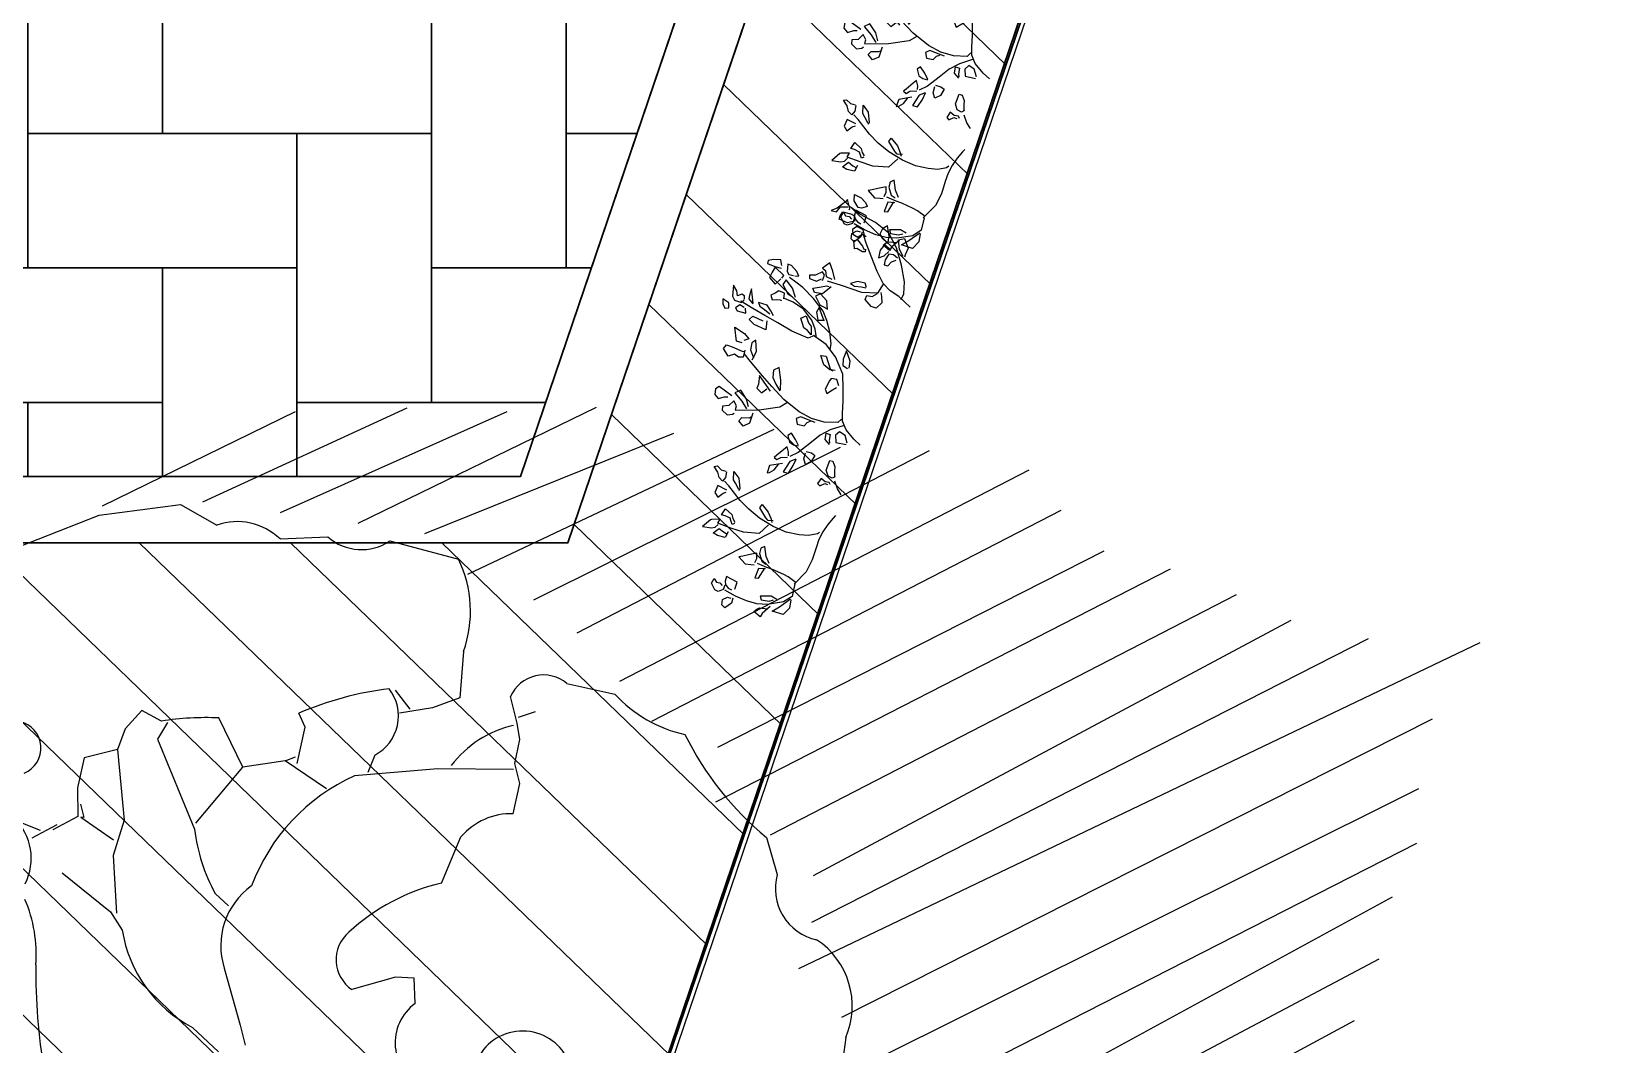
# Model space of a CAD drawing. Header units: millimetres. Extents: x 60.6 to 115.2, y 47.4 to 73.6.
# Drawn here: x 105.792 to 108.181, y 59.587 to 61.117 of the extents above; entities that cross this region are included whole.
import ezdxf

# ---------------------------------------------------------------- set-up
doc = ezdxf.new("R2010")
doc.units = ezdxf.units.MM
for name, color, linetype in [('bord', 251, 'Continuous'), ('tree 3', 96, 'Continuous'), ('trees', 118, 'Continuous'), ('trees 2', 114, 'Continuous')]:
    doc.layers.add(name, color=color, linetype=linetype)
doc.layers.add('hatch 3', color=7, linetype='Continuous', true_color=0x57792a)
doc.layers.add('paving', color=251, linetype='Continuous', lineweight=30)
doc.linetypes.add('FENCELINE1', pattern='A,6.35,-2.54,[133,ltypeshp.shx,S=2.54,R=0,X=-2.54,Y=0],-2.54,25.4', length=36.83)

# ---------------------------------------------------------------- blocks, each defined once
blk = doc.blocks.new('6343')
at = {"color": 92, "linetype": 'Continuous'}
for p, q in [((687.8862509526036, 609.2945715560403), (687.882652725149, 609.2881341930103)), ((687.8927064879027, 609.2989487673872), (687.8862509526036, 609.2945715560403)), ((687.8926018146772, 609.2880834071301), (687.8927064879027, 609.2989487673872)), ((687.904403327395, 609.2894284821974), (687.9010878074467, 609.2835516453978)), ((687.9187005539618, 609.2979768723741), (687.904403327395, 609.2894284821974)), ((687.9091707745048, 609.2834371225767), (687.9146509719016, 609.2886073615865)), ((687.9146509719016, 609.2886073615865), (687.9187005539618, 609.2979768723741)), ((687.882652725149, 609.2881341930103), (687.8864376813826, 609.2836014556282)), ((687.8864376813826, 609.2836014556282), (687.8925070650006, 609.287896455657)), ((687.8924512719409, 609.2755412934064), (687.8902518731772, 609.2707343631215)), ((687.8902518731772, 609.2707343631215), (687.8949644450863, 609.2580601462628)), ((687.9001446013766, 609.272840515334), (687.8924512719409, 609.2755412934064)), ((687.9003882811545, 609.265387323366), (687.9001446013766, 609.272840515334)), ((687.9010878074467, 609.2835516453978), (687.9042637687596, 609.2730503646283)), ((687.9042637687596, 609.2730503646283), (687.9098179722779, 609.2715643794105)), ((687.9149100565786, 609.2798216030387), (687.9091707745048, 609.2834371225767)), ((687.9109748857975, 609.2718106851737), (687.9151245177931, 609.2750298545136)), ((687.9153758428283, 609.266908755685), (687.9122603140517, 609.2575721302717)), ((687.9132877395828, 609.2577908681681), (687.9238440267114, 609.2668770508484)), ((687.9151245177931, 609.2750298545136), (687.9149100565786, 609.2798216030387)), ((687.9196353012105, 609.2689838514425), (687.9153758428283, 609.266908755685)), ((687.9296762441446, 609.2722898196382), (687.9196353012105, 609.2689838514425)), ((687.9238440267114, 609.2668770508484), (687.9296762441446, 609.2722898196382)), ((687.9794398345463, 609.2763784332407), (687.9747276668118, 609.2745413205175)), ((687.9747276668118, 609.2745413205175), (687.9777890527514, 609.2626822175876)), ((687.9853641951763, 609.2706333793833), (687.9794398345463, 609.2763784332407)), ((687.9912303417616, 609.2613735652727), (687.9853641951763, 609.2706333793833)), ((687.8266854543546, 609.2425221336891), (687.8316989476427, 609.2549329150401)), ((687.8342530772182, 609.2366273963836), (687.8266854543546, 609.2425221336891)), ((687.8316989476427, 609.2549329150401), (687.8389503707355, 609.2543077985994)), ((687.8389503707355, 609.2543077985994), (687.8415896760291, 609.2456952279887)), ((687.8415896760291, 609.2456952279887), (687.8446355099725, 609.2294965507189)), ((687.8520606233451, 609.2450892333853), (687.8680639110823, 609.2595053668713)), ((687.8551122882288, 609.2370639861091), (687.8520606233451, 609.2450892333853)), ((687.8684186248972, 609.2420658296095), (687.8658235764789, 609.2321728965228)), ((687.8680639110823, 609.2595053668713), (687.8684186248972, 609.2420658296095)), ((687.8882333168566, 609.2379437789114), (687.8897594910302, 609.2484446579016)), ((687.8897594910302, 609.2484446579016), (687.8972479162135, 609.2467025434621)), ((687.8949644450863, 609.2580601462628), (687.9007092299114, 609.2626195982432)), ((687.8972479162135, 609.2467025434621), (687.9000031189144, 609.2306087704425)), ((687.9156319928363, 609.2467797645403), (687.9154369907315, 609.2382308900771)), ((687.919117350536, 609.2518588628375), (687.9156319928363, 609.2467797645403)), ((687.923350562611, 609.2389158113773), (687.919117350536, 609.2518588628375)), ((687.938470491548, 609.2429679206408), (687.9343502422108, 609.2370865370959)), ((687.9450484705607, 609.239197400148), (687.938470491548, 609.2429679206408)), ((687.9597266956476, 609.259837435481), (687.9559712477685, 609.247194152697)), ((687.9559712477685, 609.247194152697), (687.9676546991717, 609.2446773616699)), ((687.9684024989625, 609.261350946851), (687.9597266956476, 609.259837435481)), ((687.9771541611138, 609.2618799323392), (687.9684024989625, 609.261350946851)), ((687.9693660606005, 609.2442078120584), (687.9745545448012, 609.2438114210671)), ((687.9745545448012, 609.2438114210671), (687.9771541611138, 609.2618799323392)), ((687.9777890527514, 609.2626822175876), (687.9811730760695, 609.2537278586427)), ((687.9820288281304, 609.2433997250163), (687.9798289370831, 609.2385951070169)), ((687.9917227784929, 609.2489675355548), (687.9820288281304, 609.2433997250163)), ((687.9846352862257, 609.2551312715565), (687.9912303417616, 609.2613735652727)), ((687.9907594355342, 609.2314141646468), (687.9936227214164, 609.2431995838762)), ((687.9936227214164, 609.2431995838762), (687.9917227784929, 609.2489675355548)), ((688.095559763239, 609.2418228375668), (688.0989285457521, 609.2342002744389)), ((688.1039589300676, 609.2364386938801), (688.095559763239, 609.2418228375668)), ((687.7672409734905, 609.2258637569089), (687.7653008065013, 609.2179432089952)), ((687.7653008065013, 609.2179432089952), (687.7729363644653, 609.2117293762882)), ((687.7752793170856, 609.2297432441097), (687.7672409734905, 609.2258637569089)), ((687.7809095435344, 609.2272719622495), (687.7752793170856, 609.2297432441097)), ((687.7805265452017, 609.2038364778285), (687.7809095435344, 609.2272719622495)), ((687.8338884014566, 609.2288754896609), (687.8342530772182, 609.2366273963836)), ((687.8381682368072, 609.2232822674426), (687.8338884014566, 609.2288754896609)), ((687.8481682233114, 609.227412607152), (687.8381682368072, 609.2232822674426)), ((687.8446355099725, 609.2294965507189), (687.8460186225727, 609.2267881798863)), ((687.8537822910968, 609.2206008160953), (687.8463054012869, 609.2096677380265)), ((687.8632942232684, 609.2251275875899), (687.8537822910968, 609.2206008160953)), ((687.8567122276326, 609.2118833412343), (687.8699256673398, 609.2223699316074)), ((687.8658235764789, 609.2321728965228), (687.8590765304765, 609.2367413196124)), ((687.8699256673398, 609.2223699316074), (687.8632942232684, 609.2251275875899)), ((687.8914381855418, 609.2191096845415), (687.8882333168566, 609.2379437789114)), ((687.9033758796523, 609.225487938963), (687.8914381855418, 609.2191096845415)), ((687.9154369907315, 609.2382308900771), (687.914939619518, 609.2279498479343)), ((687.9153659738644, 609.2215346119625), (687.9192743300692, 609.2290394829532)), ((687.9192743300692, 609.2290394829532), (687.923350562611, 609.2389158113773)), ((687.9343502422108, 609.2370865370959), (687.9379123382079, 609.2323403793241)), ((687.9379123382079, 609.2323403793241), (687.9410890532854, 609.2275121743293)), ((687.9410890532854, 609.2275121743293), (687.9413420669421, 609.2250635446078)), ((687.9509693282522, 609.2366212140369), (687.9450484705607, 609.239197400148)), ((687.945543639469, 609.2236223385887), (687.9530953061613, 609.2278993565252)), ((687.9530953061613, 609.2278993565252), (687.9509693282522, 609.2366212140369)), ((687.9623926130247, 609.2372186473062), (687.9549184553916, 609.223116537396)), ((687.9549184553916, 609.223116537396), (687.95558258259, 609.2155844675206)), ((687.9573458845503, 609.21045454255), (687.9661342848265, 609.2221679836965)), ((687.9711523630065, 609.2370814315524), (687.9623926130247, 609.2372186473062)), ((687.9661342848265, 609.2221679836965), (687.9711523630065, 609.2370814315524)), ((687.9798289370831, 609.2385951070169), (687.9825747299196, 609.2320065598084)), ((687.9835636030086, 609.2298821789004), (687.9863898395736, 609.2248117723152)), ((687.9863898395736, 609.2248117723152), (687.9907594355342, 609.2314141646468)), ((688.0921465589449, 609.2244158166972), (688.0970821935834, 609.2264672846659)), ((688.0947096942102, 609.2111164018107), (688.0921465589449, 609.2244158166972)), ((688.0970821935834, 609.2264672846659), (688.1043942347083, 609.2261894381604)), ((688.0989285457521, 609.2342002744389), (688.1083374933198, 609.2335341547835)), ((688.119688422194, 609.2319472461878), (688.1039589300676, 609.2364386938801)), ((688.1043942347083, 609.2261894381604), (688.1090810909925, 609.2130077969985)), ((688.1083374933198, 609.2335341547835), (688.1145899556808, 609.2243557812283)), ((688.112211696479, 609.2210133973562), (688.1142482633682, 609.2202803306503)), ((688.1142482633682, 609.2202803306503), (688.12362601396, 609.2311177620546)), ((688.12362601396, 609.2311177620546), (688.119688422194, 609.2319472461878)), ((688.1230096635726, 609.2113025488045), (688.1278820951001, 609.2218479195972)), ((688.1278820951001, 609.2218479195972), (688.135744054637, 609.2271916747328)), ((688.135744054637, 609.2271916747328), (688.1376421448449, 609.2157520247084)), ((687.7545198064205, 609.20297190758), (687.7527986855374, 609.1927622776454)), ((687.7527986855374, 609.1927622776454), (687.7582427514764, 609.186748995854)), ((687.7597997014542, 609.2059305650467), (687.7545198064205, 609.20297190758)), ((687.7659344136923, 609.1985616955545), (687.7597997014542, 609.2059305650467)), ((687.7762579170355, 609.1967560490618), (687.7659344136923, 609.1985616955545)), ((687.7720919622818, 609.1891971412882), (687.7762579170355, 609.1967560490618)), ((687.7729363644653, 609.2117293762882), (687.7760711882568, 609.2077261494746)), ((687.7868507397966, 609.2025144229628), (687.7825854674713, 609.186592985531)), ((687.7954056025229, 609.1976629591617), (687.7868507397966, 609.2025144229628)), ((687.7890693034749, 609.1826364484217), (687.7954056025229, 609.1976629591617)), ((687.8427609500819, 609.2099146096633), (687.8567122276326, 609.2118833412343)), ((687.9802106294253, 609.1912435106652), (687.9838515189278, 609.1968560596085)), ((687.9838515189278, 609.1968560596085), (687.9908857102321, 609.1896786883347)), ((687.9971332049274, 609.2126949247371), (687.9929834088376, 609.2094765261586)), ((687.9929834088376, 609.2094765261586), (687.9959704774644, 609.1986022772994)), ((687.9959704774644, 609.1986022772994), (688.0030351333806, 609.1944342260712)), ((688.0023082626408, 609.2047889927087), (687.9971332049274, 609.2126949247371)), ((688.0017805909097, 609.191497859758), (688.0101244783634, 609.1939421884152)), ((688.0125752575577, 609.1994681433904), (688.0023082626408, 609.2047889927087)), ((688.016757004388, 609.196856066684), (688.009931328974, 609.191065012297)), ((688.0101244783634, 609.1939421884152), (688.0125752575577, 609.1994681433904)), ((688.0171444021173, 609.2026090414912), (688.016757004388, 609.196856066684)), ((688.0300401935128, 609.1981822248016), (688.0171444021173, 609.2026090414912)), ((688.0222458578846, 609.1868480041086), (688.0300401935128, 609.1981822248016)), ((688.0911097781343, 609.1990065696735), (688.085458972224, 609.1946339050718)), ((688.085458972224, 609.1946339050718), (688.0859747205932, 609.1859027899751)), ((688.0983834309113, 609.1963848336029), (688.0911097781343, 609.1990065696735)), ((688.103097287267, 609.2038944154333), (688.0947096942102, 609.2111164018107)), ((688.0996323235331, 609.1854740874802), (688.0983834309113, 609.1963848336029)), ((688.1081394094487, 609.2079699068045), (688.103097287267, 609.2038944154333)), ((688.1090810909925, 609.2130077969985), (688.1094314224077, 609.2075778576707)), ((688.1249283332417, 609.2067068452429), (688.1230096635726, 609.2113025488045)), ((688.1324345673113, 609.200464673907), (688.1249283332417, 609.2067068452429)), ((688.1354181713981, 609.2072723279939), (688.1329075449332, 609.2013992671781)), ((688.1376421448449, 609.2157520247084), (688.1354181713981, 609.2072723279939)), ((687.7531585525132, 609.1633133065453), (687.7557193051919, 609.1733673288569)), ((687.7557193051919, 609.1733673288569), (687.762267130785, 609.1722588584747)), ((687.7582427514764, 609.186748995854), (687.7611861144999, 609.1855410620294)), ((687.762267130785, 609.1722588584747), (687.7688440278446, 609.1628168037307)), ((687.766959675316, 609.1874373649483), (687.7720919622818, 609.1891971412882)), ((687.7825854674713, 609.186592985531), (687.7774098960733, 609.1743152829641)), ((687.7812519674005, 609.1732986832641), (687.7890693034749, 609.1826364484217)), ((687.811900042545, 609.1794892642399), (687.8099819411452, 609.1695728674582)), ((687.8099819411452, 609.1695728674582), (687.8196437382751, 609.1664588888435)), ((687.8179048299064, 609.1809352626859), (687.811900042545, 609.1794892642399)), ((687.8296547302816, 609.186939171588), (687.8179048299064, 609.1809352626859)), ((687.8198798225059, 609.1596695858318), (687.8296547302816, 609.186939171588)), ((687.8487271252017, 609.1743185072252), (687.8387763470522, 609.1686968239982)), ((687.8426430690483, 609.1568432026693), (687.856631855486, 609.1699965539924)), ((687.856631855486, 609.1699965539924), (687.8487271252017, 609.1743185072252)), ((687.927079923063, 609.1671454591633), (687.9272624165399, 609.1738570976026)), ((687.9272624165399, 609.1738570976026), (687.9364962091, 609.1859989210515)), ((687.9375519523328, 609.1722109988106), (687.9351502173988, 609.1651944710799)), ((687.9364962091, 609.1859989210515), (687.9441168544489, 609.1811153426374)), ((687.9441168544489, 609.1811153426374), (687.9375519523328, 609.1722109988106)), ((687.9575186731574, 609.1717912665056), (687.948666758578, 609.1629003580266)), ((687.954091162915, 609.1557154347859), (687.9656543345116, 609.1726894441002)), ((687.9656543345116, 609.1726894441002), (687.9575186731574, 609.1717912665056)), ((687.9763821480127, 609.1866503573858), (687.9695357290431, 609.1740161272983)), ((687.9695357290431, 609.1740161272983), (687.9707238395382, 609.1627588820024)), ((687.9703605242088, 609.1606809859111), (687.9804098661651, 609.1689921230217)), ((687.9837042383826, 609.1825371137026), (687.9763821480127, 609.1866503573858)), ((687.9854233217217, 609.1800083924278), (687.9802106294253, 609.1912435106652)), ((687.9804098661651, 609.1689921230217), (687.9837042383826, 609.1825371137026)), ((688.0014440517581, 609.1754129753411), (687.9854233217217, 609.1800083924278)), ((687.9908857102321, 609.1896786883347), (687.9987931726929, 609.1821877032605)), ((687.9987931726929, 609.1821877032605), (688.0001904271471, 609.1781489140401)), ((688.009931328974, 609.191065012297), (688.0117470140384, 609.1812764175861)), ((688.0135290427443, 609.1773187407326), (688.0222458578846, 609.1868480041086)), ((688.068848542282, 609.1799209265448), (688.0783843927595, 609.1881235475159)), ((688.0710695810596, 609.1770573906623), (688.068848542282, 609.1799209265448)), ((688.071917081196, 609.1673962290399), (688.0710695810596, 609.1770573906623)), ((688.079110017451, 609.1720980173892), (688.0761721187807, 609.166967887531)), ((688.0783843927595, 609.1881235475159), (688.0823918810404, 609.1838057720463)), ((688.0823918810404, 609.1838057720463), (688.079110017451, 609.1720980173892)), ((688.0859747205932, 609.1859027899751), (688.0936077104756, 609.182857218347)), ((688.0923478123511, 609.1774180214344), (688.0996323235331, 609.1854740874802)), ((688.0936077104756, 609.182857218347), (688.0940404470342, 609.1757762237065)), ((687.6671175569765, 609.14099175196), (687.668516975338, 609.1482960312419)), ((687.668516975338, 609.1482960312419), (687.674274268791, 609.1546927192461)), ((687.674274268791, 609.1546927192461), (687.6777756210596, 609.164113097501)), ((687.6777756210596, 609.164113097501), (687.6813567719915, 609.160537646322)), ((687.6813567719915, 609.160537646322), (687.6801264206197, 609.1524354644423)), ((687.6801264206197, 609.1524354644423), (687.6825206359931, 609.1456060930718)), ((687.762105014277, 609.157878902059), (687.7531585525132, 609.1633133065453)), ((687.7772183969068, 609.162597540754), (687.762105014277, 609.157878902059)), ((687.7688440278446, 609.1628168037307), (687.7711445754945, 609.1614720151383)), ((687.8329893597493, 609.1592909800422), (687.8286632883004, 609.1486959551169)), ((687.8300500509364, 609.1484908574562), (687.8426430690483, 609.1568432026693)), ((687.8387763470522, 609.1686968239982), (687.8329893597493, 609.1592909800422)), ((687.9247951674897, 609.1583192632751), (687.927079923063, 609.1671454591633)), ((687.9343794555599, 609.165030376634), (687.9247951674897, 609.1583192632751)), ((687.948666758578, 609.1629003580266), (687.954423685444, 609.1547855523545)), ((688.022472586836, 609.154868191969), (688.0225539100254, 609.147545602405)), ((688.030860179893, 609.1476462055916), (688.022472586836, 609.154868191969)), ((688.0225539100254, 609.147545602405), (688.0278459471, 609.1378300022199)), ((688.0355854245249, 609.1368084539954), (688.030860179893, 609.1476462055916)), ((688.074111912065, 609.1640275811396), (688.071917081196, 609.1673962290399)), ((688.0777626867184, 609.1658055036672), (688.074111912065, 609.1640275811396)), ((688.0892733826977, 609.1470703068652), (688.0784078846781, 609.1425889212369)), ((688.1003255924992, 609.1462545037617), (688.0892733826977, 609.1470703068652)), ((688.0986944723063, 609.133729929558), (688.1003255924992, 609.1462545037617)), ((688.1057351226187, 609.1549128700142), (688.1045350887617, 609.1441478672627)), ((688.1085633589968, 609.1611863026928), (688.1057351226187, 609.1549128700142)), ((688.1064019819936, 609.144211768298), (688.1144401614946, 609.148092026261)), ((688.1176592815432, 609.1626224776795), (688.1085633589968, 609.1611863026928)), ((688.1144401614946, 609.148092026261), (688.1259075014608, 609.159207549851)), ((688.1259075014608, 609.159207549851), (688.1176592815432, 609.1626224776795)), ((687.593419904739, 609.126303075325), (687.5997081319706, 609.1137967288954)), ((687.6089195477493, 609.1222630310558), (687.593419904739, 609.126303075325)), ((687.6102528453275, 609.1210450688843), (687.6089195477493, 609.1222630310558)), ((687.6464202599814, 609.1404228542111), (687.64315471915, 609.1330548379883)), ((687.64315471915, 609.1330548379883), (687.6526870282905, 609.1299132915066)), ((687.6575993896897, 609.1428028800538), (687.6464202599814, 609.1404228542111)), ((687.6526870282905, 609.1299132915066), (687.6567149489355, 609.1267673215807)), ((687.6596621260894, 609.1280618901661), (687.6575993896897, 609.1428028800538)), ((687.6743348484246, 609.1405269539821), (687.6671175569765, 609.14099175196)), ((687.670837403269, 609.113426378399), (687.6757856936329, 609.1229872233105)), ((687.6847000405616, 609.1233840648704), (687.6729343097116, 609.1130381052491)), ((687.6820225494127, 609.1441650103538), (687.6743348484246, 609.1405269539821)), ((687.6757856936329, 609.1229872233105), (687.6782017345151, 609.1286725618918)), ((687.6782017345151, 609.1286725618918), (687.6890108712059, 609.1353108856127)), ((687.6890108712059, 609.1353108856127), (687.6847000405616, 609.1233840648704)), ((687.8987603082852, 609.1165789005818), (687.9077044044589, 609.1288250216137)), ((687.9116814281282, 609.1214979260977), (687.8992724066184, 609.1053445123132)), ((687.9077044044589, 609.1288250216137), (687.9116814281282, 609.1214979260977)), ((688.0118443265828, 609.1089003909616), (688.0154897839806, 609.1226885180895)), ((688.0154897839806, 609.1226885180895), (688.0217521698905, 609.1241885533183)), ((688.0217521698905, 609.1241885533183), (688.0252150954133, 609.116752006807)), ((688.0278459471, 609.1378300022199), (688.030584586962, 609.1319070495864)), ((688.0313972400874, 609.131246165851), (688.0355854245249, 609.1368084539954)), ((688.0818069847062, 609.1323035372365), (688.0747541753559, 609.1294677661125)), ((688.0747541753559, 609.1294677661125), (688.0767488679554, 609.1238867659075)), ((688.0767488679554, 609.1238867659075), (688.0846155210838, 609.122892293266)), ((688.0784078846781, 609.1425889212369), (688.0858129868589, 609.1368255570975)), ((688.0916541715835, 609.1327313944582), (688.0818069847062, 609.1323035372365)), ((688.0846155210838, 609.122892293266), (688.0908501745583, 609.1182139766078)), ((688.0858129868589, 609.1368255570975), (688.0953647935074, 609.1348564228266)), ((688.0950765832494, 609.1261209250785), (688.0916541715835, 609.1327313944582)), ((688.0942585914676, 609.1186060665348), (688.0950765832494, 609.1261209250785)), ((688.1014068658617, 609.1127888297062), (688.1069828948888, 609.1238175544411)), ((688.1069828948888, 609.1238175544411), (688.1177277465147, 609.1332782467352)), ((688.1248831738827, 609.1267954153324), (688.1160087184275, 609.1142297563266)), ((688.1177277465147, 609.1332782467352), (688.1248831738827, 609.1267954153324)), ((687.5950477406727, 609.1073000115751), (687.6058048984339, 609.1040856754554)), ((687.5953857275548, 609.1000320654617), (687.5950477406727, 609.1073000115751)), ((687.5998884401389, 609.0889793519522), (687.5953857275548, 609.1000320654617)), ((687.5997081319706, 609.1137967288954), (687.6037773372343, 609.1098248459318)), ((687.6037773372343, 609.1098248459318), (687.6097786386547, 609.1087668004438)), ((687.6058048984339, 609.1040856754554), (687.6051916468101, 609.0956129240402)), ((687.6179669943048, 609.1106776784549), (687.6102528453275, 609.1210450688843)), ((687.6113388890778, 609.1102672374518), (687.6179669943048, 609.1106776784549)), ((687.622043920812, 609.0915281005731), (687.6267730179721, 609.0977058865865)), ((687.6247695221753, 609.1127930474582), (687.635422045109, 609.1132263862818)), ((687.6266281804797, 609.1078510088174), (687.6247695221753, 609.1127930474582)), ((687.6279820191206, 609.0989639579088), (687.6266281804797, 609.1078510088174)), ((687.6267730179721, 609.0977058865865), (687.6279820191206, 609.0989639579088)), ((687.6338241217047, 609.1005421002831), (687.6297576656143, 609.0956720397248)), ((687.635422045109, 609.1132263862818), (687.6338241217047, 609.1005421002831)), ((687.6729343097116, 609.1130381052491), (687.669397946337, 609.112618775644)), ((687.7410507932565, 609.0977816045245), (687.7407599334083, 609.0927163468145)), ((687.7462747485973, 609.0963434528071), (687.7410507932565, 609.0977816045245)), ((687.7801309383015, 609.1000461794406), (687.7735041581565, 609.0923660750165)), ((687.7862774091858, 609.0976758986192), (687.7801309383015, 609.1000461794406)), ((687.7821156961433, 609.0869543503892), (687.7862774091858, 609.0976758986192)), ((687.8082935579511, 609.1043241561956), (687.8022116657052, 609.0981919201423)), ((687.8022116657052, 609.0981919201423), (687.8063135924712, 609.088389725989)), ((687.8145202876896, 609.1003112700173), (687.8082935579511, 609.1043241561956)), ((687.8178345231913, 609.0860043081279), (687.8145202876896, 609.1003112700173)), ((687.8981162638604, 609.1050983706444), (687.8987603082852, 609.1165789005818)), ((687.901606168054, 609.0981671002454), (687.8981162638604, 609.1050983706444)), ((687.8992724066184, 609.1053445123132), (687.8993583147001, 609.1005245892535)), ((687.9223442573843, 609.0979123972427), (687.9144151335086, 609.0928879016028)), ((687.9359296515235, 609.1009714938016), (687.9223442573843, 609.0979123972427)), ((687.9264195336689, 609.0876033854529), (687.9359296515235, 609.1009714938016)), ((688.0143406087011, 609.1015916057277), (688.0118443265828, 609.1089003909616)), ((688.0258272436821, 609.0993672770908), (688.0143406087011, 609.1015916057277)), ((688.0252150954133, 609.116752006807), (688.0335393382617, 609.1123517823352)), ((688.033235280532, 609.1049471455483), (688.0258272436821, 609.0993672770908)), ((688.0376004556952, 609.1090461006144), (688.033235280532, 609.1049471455483)), ((688.1054393713989, 609.1121455262847), (688.1017538584331, 609.1105269873633)), ((688.1160087184275, 609.1142297563266), (688.1054393713989, 609.1121455262847)), ((687.6094375146108, 609.0901792495226), (687.5998884401389, 609.0889793519522)), ((687.6051916468101, 609.0956129240402), (687.6056508697561, 609.0890395177977)), ((687.6251910891372, 609.0893628805447), (687.622043920812, 609.0915281005731)), ((687.6297576656143, 609.0956720397248), (687.6270500586334, 609.0900922120607)), ((687.7270367087749, 609.0965070769678), (687.7160984744777, 609.093313726079)), ((687.7160984744777, 609.093313726079), (687.7186656805642, 609.0903540168856)), ((687.7186656805642, 609.0903540168856), (687.7260430219986, 609.0868825593949)), ((687.7260430219986, 609.0868825593949), (687.7372998226806, 609.0865530663152)), ((687.7408938849318, 609.0823258821752), (687.7270367087749, 609.0965070769678)), ((687.7497153456553, 609.0749838224774), (687.7314025847538, 609.0740066029452)), ((687.7314025847538, 609.0740066029452), (687.7340856845813, 609.0665211102657)), ((687.7407599334083, 609.0927163468145), (687.7468066648545, 609.0896354437)), ((687.7593816119414, 609.0928941429032), (687.7462747485973, 609.0963434528071)), ((687.7468066648545, 609.0896354437), (687.7531745956004, 609.0815662839369)), ((687.7581219428006, 609.0696160023597), (687.7497153456553, 609.0749838224774)), ((687.7557316719768, 609.0817474555481), (687.7601225901524, 609.0846749796863)), ((687.7657315505785, 609.0908986424668), (687.7593816119414, 609.0928941429032)), ((687.7601225901524, 609.0846749796863), (687.7657315505785, 609.0908986424668)), ((687.7735041581565, 609.0923660750165), (687.7736291389093, 609.0849085051399)), ((687.7736291389093, 609.0849085051399), (687.7763097229493, 609.0780507917689)), ((687.7770272310909, 609.0777923307459), (687.7821156961433, 609.0869543503892)), ((687.8063135924712, 609.088389725989), (687.8132477338398, 609.087362696162)), ((687.8132477338398, 609.087362696162), (687.8173694693052, 609.0844042843763)), ((687.8202171647926, 609.077337094066), (687.8178345231913, 609.0860043081279)), ((687.8701319045981, 609.0939687562487), (687.866011655261, 609.0880873727039)), ((687.866011655261, 609.0880873727039), (687.8754231709108, 609.0842529919692)), ((687.8836642762524, 609.0960166939153), (687.8701319045981, 609.0939687562487)), ((687.8754231709108, 609.0842529919692), (687.8818313121722, 609.0812802099796)), ((687.8882701205384, 609.095829012474), (687.8836642762524, 609.0960166939153)), ((687.885709056668, 609.0801036200057), (687.8920931539283, 609.0879687945002)), ((687.8920931539283, 609.0879687945002), (687.8882701205384, 609.095829012474)), ((687.9144151335086, 609.0928879016028), (687.914735000312, 609.0844486422295)), ((687.9168128518202, 609.082889662486), (687.9264195336689, 609.0876033854529)), ((687.5259447417235, 609.055888534345), (687.5314330099536, 609.0660654837931)), ((687.5270318674272, 609.0507822371637), (687.5259447417235, 609.055888534345)), ((687.5337196728274, 609.0458676430886), (687.5270318674272, 609.0507822371637)), ((687.5314330099536, 609.0660654837931), (687.5397660943974, 609.0666721338534)), ((687.5397660943974, 609.0666721338534), (687.5370935539173, 609.0609313810595)), ((687.5370935539173, 609.0609313810595), (687.5391133554751, 609.0558568703023)), ((687.5391133554751, 609.0558568703023), (687.5380769242545, 609.0506320286345)), ((687.5455778580657, 609.0507271502194), (687.5420100952228, 609.0472991072356)), ((687.5529551021148, 609.0532992401547), (687.5455778580657, 609.0507271502194)), ((687.555123850771, 609.0349116742747), (687.5529551021148, 609.0532992401547)), ((687.5878073178679, 609.0548803540321), (687.5844189667354, 609.0411485759727)), ((687.5920390438147, 609.0507770979025), (687.5878073178679, 609.0548803540321)), ((687.5986733841567, 609.0448496393171), (687.5920390438147, 609.0507770979025)), ((687.6581408100716, 609.0506714370417), (687.6591172299273, 609.0555499436302)), ((687.6622743004001, 609.0438771855057), (687.6581408100716, 609.0506714370417)), ((687.6633713496531, 609.0494492971079), (687.6590204804379, 609.0440191528925)), ((687.6591172299273, 609.0555499436302), (687.6665010586813, 609.0719685393337)), ((687.6684634339537, 609.0577065207368), (687.6633713496531, 609.0494492971079)), ((687.6665010586813, 609.0719685393337), (687.6726840998134, 609.0719490565104)), ((687.6726840998134, 609.0719490565104), (687.6684634339537, 609.0577065207368)), ((687.7340856845813, 609.0665211102657), (687.7476928335585, 609.0670460770527)), ((687.7476928335585, 609.0670460770527), (687.7582265975726, 609.0690699576638)), ((687.7599125683785, 609.0527979295073), (687.7652119988654, 609.0598205196661)), ((687.768316831652, 609.0482679752431), (687.7599125683785, 609.0527979295073)), ((687.7652119988654, 609.0598205196661), (687.7743080328994, 609.0632009088563)), ((687.776456386532, 609.0632619034443), (687.7793454698984, 609.0555234118417)), ((687.7793454698984, 609.0555234118417), (687.7790567620069, 609.0494102017317)), ((687.8053804891923, 609.0404992797598), (687.8076011889906, 609.0504870412112)), ((687.8076011889906, 609.0504870412112), (687.8163883053925, 609.0546668538457)), ((687.8163883053925, 609.0546668538457), (687.8183517451215, 609.0484877745887)), ((687.5124106103368, 609.0279861985939), (687.5134659323977, 609.034382517616)), ((687.5243051841102, 609.0238457560266), (687.5124106103368, 609.0279861985939)), ((687.5134659323977, 609.034382517616), (687.5208952640753, 609.0379663731104)), ((687.5208952640753, 609.0379663731104), (687.5280560470974, 609.0339863723063)), ((687.5314243870376, 609.0263621035605), (687.5243051841102, 609.0238457560266)), ((687.5280560470974, 609.0339863723063), (687.5299480662844, 609.0288838511082)), ((687.5406833439514, 609.0478505399756), (687.5337196728274, 609.0458676430886)), ((687.5420100952228, 609.0472991072356), (687.5398248383127, 609.0411617585635)), ((687.5398248383127, 609.0411617585635), (687.540499768521, 609.0354673672849)), ((687.544629591817, 609.0318427542566), (687.555123850771, 609.0349116742747)), ((687.5844189667354, 609.0411485759727), (687.5888494705189, 609.0335836615162)), ((687.5888494705189, 609.0335836615162), (687.5912135324719, 609.0294163402568)), ((687.5944868499416, 609.0304467850808), (687.6016890646798, 609.0313130121579)), ((687.6079139801011, 609.0361414628343), (687.5986733841567, 609.0448496393171)), ((687.6016890646798, 609.0313130121579), (687.6079139801011, 609.0361414628343)), ((687.6097567909337, 609.0325302851538), (687.6021368779484, 609.0229009924625)), ((687.6173568952189, 609.0353157954781), (687.6097567909337, 609.0325302851538)), ((687.6120670766368, 609.0216787292275), (687.6231569594191, 609.0320467751146)), ((687.6231569594191, 609.0320467751146), (687.6173568952189, 609.0353157954781)), ((687.7790567620069, 609.0494102017317), (687.768316831652, 609.0482679752431)), ((687.7707594626244, 609.0226030102588), (687.7857844777902, 609.0264689388106)), ((687.7857844777902, 609.0264689388106), (687.7875404626816, 609.0220053791771)), ((687.8104840658497, 609.0446339880375), (687.8070145539593, 609.0416131927814)), ((687.8183517451215, 609.0484877745887), (687.8104840658497, 609.0446339880375)), ((687.821953669772, 609.0413278119265), (687.8133786777439, 609.0348005837661)), ((687.8133786777439, 609.0348005837661), (687.8197684226678, 609.0198180619017)), ((687.8298387945209, 609.0393164212577), (687.821953669772, 609.0413278119265)), ((687.8224284171429, 609.0198747027632), (687.8299712729557, 609.0293446415121)), ((687.8299712729557, 609.0293446415121), (687.8298387945209, 609.0393164212577)), ((687.5904104533057, 609.0205712274196), (687.5757976336354, 609.0172933929645)), ((687.5757976336354, 609.0172933929645), (687.5786570669891, 609.0120632745834)), ((687.5786570669891, 609.0120632745834), (687.5963830874338, 609.0133354367115)), ((687.5959189684041, 609.0117348062929), (687.5904104533057, 609.0205712274196)), ((687.6021368779484, 609.0229009924625), (687.602380721821, 609.0154470297318)), ((687.6057059798226, 609.0118170991968), (687.6120670766368, 609.0216787292275)), ((687.7465261304438, 609.0216132413807), (687.7455487757317, 609.0167353414607)), ((687.7455487757317, 609.0167353414607), (687.7528724076253, 609.0126224259662)), ((687.7559269901809, 609.0216133229679), (687.7465261304438, 609.0216132413807)), ((687.7528724076253, 609.0126224259662), (687.7541136877032, 609.0080484804809)), ((687.7554334330976, 609.0138347832349), (687.7559269901809, 609.0216133229679)), ((687.7579760272997, 609.0082044570861), (687.7554334330976, 609.0138347832349)), ((687.7564032682487, 609.0048667840537), (687.7579760272997, 609.0082044570861)), ((687.7649832783312, 609.0150348448998), (687.7707594626244, 609.0226030102588)), ((687.7659650154429, 609.0079031468864), (687.7649832783312, 609.0150348448998)), ((687.7704643721864, 609.0056914420421), (687.7659650154429, 609.0079031468864)), ((687.7768706991307, 609.0115599969067), (687.7696175874164, 609.0065126442402)), ((687.7826646923105, 609.0146281053694), (687.7768706991307, 609.0115599969067)), ((687.7875404626816, 609.0220053791771), (687.7826646923105, 609.0146281053694)), ((687.5323319701205, 608.9766786303978), (687.5334835663846, 608.9889351407621)), ((687.5334835663846, 608.9889351407621), (687.5388152378549, 608.9872341936318)), ((687.5388152378549, 608.9872341936318), (687.5426053856482, 608.98520505761)), ((687.5426053856482, 608.98520505761), (687.5485198057321, 608.9744545066494)), ((687.5578279710003, 608.9944515995469), (687.5543346895648, 608.9900379317303)), ((687.5543346895648, 608.9900379317303), (687.5593505654393, 608.9790952758839)), ((687.567317159804, 608.9807913560762), (687.5578279710003, 608.9944515995469)), ((687.5593505654393, 608.9790952758839), (687.5645497055526, 608.9748644225714)), ((687.68792748907, 608.9767768120895), (687.6842965524571, 608.9780051415239)), ((687.5383180307359, 608.9769523807269), (687.5323319701205, 608.9766786303978)), ((687.5537154429068, 608.9733925210832), (687.5383180307359, 608.9769523807269)), ((687.5496704457387, 608.9665256768005), (687.5615129318833, 608.9613734686733)), ((687.5549419033518, 608.9499661301533), (687.5496704457387, 608.9665256768005)), ((687.5849537074231, 608.9548537941237), (687.5708764045025, 608.9606976674455)), ((687.5682625629654, 608.9479638728234), (687.5549419033518, 608.9499661301533)), ((687.5800188455528, 608.953302023056), (687.5682625629654, 608.9479638728234))]:
    blk.add_line(p, q, dxfattribs=at)
at = {"color": 33, "linetype": 'Continuous'}
for p, q in [((687.906567832973, 609.2533573724261), (687.9052883397051, 609.2744367559965)), ((687.9085123316196, 609.2329199059315), (687.906567832973, 609.2533573724261)), ((687.8391409662229, 609.2106449328519), (687.8432613249847, 609.2251996720601)), ((687.9106265476147, 609.2101828553713), (687.9085123316196, 609.2329199059315)), ((687.9757856181135, 609.2100432748603), (687.9763580480604, 609.2231771574325)), ((687.9763580480604, 609.2231771574325), (687.9766744666804, 609.235254247894)), ((688.1163949984578, 609.2032223129759), (688.1165774933004, 609.2189408427911)), ((687.8320109765573, 609.183103745096), (687.8391409662229, 609.2106449328519)), ((687.9125846211265, 609.1859123536951), (687.9106265476147, 609.2101828553713)), ((687.9716080615281, 609.187469337663), (687.9757856181135, 609.2100432748603)), ((688.1193238289925, 609.1766551827452), (688.1163949984578, 609.2032223129759)), ((687.8266589013389, 609.1622811063328), (687.8320109765573, 609.183103745096)), ((687.9182243831359, 609.1594220400617), (687.9125846211265, 609.1859123536951)), ((687.9646344551511, 609.1644652921487), (687.9716080615281, 609.187469337663)), ((688.0739903361083, 609.1529918429484), (688.085886258695, 609.1702042796817)), ((688.085886258695, 609.1702042796817), (688.0930369958438, 609.1795661002385)), ((688.1177360074965, 609.1509618403365), (688.1193238289925, 609.1766551827452)), ((687.8214732196155, 609.1361545360013), (687.8266589013389, 609.1622811063328)), ((687.9271194219804, 609.1538091026299), (687.9182243831359, 609.1594220400617)), ((687.9449055631294, 609.1380793469866), (687.9562547187312, 609.1518389846831)), ((687.9562547187312, 609.1518389846831), (687.9646344551511, 609.1644652921487)), ((688.0603182814035, 609.132064876537), (688.0739903361083, 609.1529918429484)), ((688.1063127493337, 609.1285130939101), (688.1177360074965, 609.1509618403365)), ((687.6585984226439, 609.1024801319805), (687.6669213772033, 609.1289402602328)), ((687.6669213772033, 609.1289402602328), (687.6689238178263, 609.1383734689781)), ((687.8192507082497, 609.1066569228378), (687.8214732196155, 609.1361545360013)), ((687.9231224404232, 609.1220991335388), (687.9311554427147, 609.1258107042229)), ((687.9311554427147, 609.1258107042229), (687.9449055631294, 609.1380793469866)), ((688.0509614624245, 609.1142263626767), (688.0603182814035, 609.132064876537)), ((688.0892822691803, 609.1075382394232), (688.1063127493337, 609.1285130939101)), ((687.6551749699839, 609.0839026680334), (687.6585984226439, 609.1024801319805)), ((687.8218599277774, 609.0853602986178), (687.8192507082497, 609.1066569228378)), ((688.0475576316882, 609.0993222221158), (688.0509614624245, 609.1142263626767)), ((688.048330164793, 609.0836402374628), (688.0475576316882, 609.0993222221158)), ((688.0711799001152, 609.0893388206858), (688.0892822691803, 609.1075382394232)), ((687.6534874767588, 609.0631922920786), (687.6551749699839, 609.0839026680334)), ((687.7682374844328, 609.072561705558), (687.7559796242911, 609.079218112985)), ((687.8283925015025, 609.0667335256405), (687.8218599277774, 609.0853602986178)), ((688.0449708747889, 609.0602390265735), (688.048330164793, 609.0836402374628)), ((688.0467742941225, 609.0781380282831), (688.0558963685421, 609.0797465503372)), ((688.0558963685421, 609.0797465503372), (688.0711799001152, 609.0893388206858)), ((687.6550717868143, 609.0391749695466), (687.6534874767588, 609.0631922920786)), ((687.7895573219861, 609.0656860876373), (687.7682374844328, 609.072561705558)), ((687.8084005260552, 609.0603739829576), (687.7895573219861, 609.0656860876373)), ((687.8238492834872, 609.0525217761376), (687.8084005260552, 609.0603739829576)), ((687.8415324183829, 609.0389209460536), (687.8238492834872, 609.0525217761376)), ((687.8396474789838, 609.0492789271892), (687.8283925015025, 609.0667335256405)), ((687.536283201289, 609.0252284087213), (687.5345076492295, 609.0433661270563)), ((687.6594369098694, 609.0179186167617), (687.6550717868143, 609.0391749695466)), ((687.8469777359019, 609.0480034769571), (687.8396474789838, 609.0492789271892)), ((687.5399356124553, 609.0073234925057), (687.536283201289, 609.0252284087213)), ((687.5454811371068, 608.9918229706188), (687.5399356124553, 609.0073234925057)), ((687.6674353645531, 608.9999374871329), (687.6594369098694, 609.0179186167617)), ((687.7572210745349, 608.9921964664793), (687.7643537039494, 609.0022223550503)), ((687.5538580625474, 608.9780927067189), (687.5454811371068, 608.9918229706188)), ((687.5708764045025, 608.9606976674455), (687.5538580625474, 608.9780927067189)), ((687.5683275088121, 608.9709972797635), (687.567317159804, 608.9807913560762)), ((687.6745868990735, 608.9874481586264), (687.6674353645531, 608.9999374871329)), ((687.6842965524571, 608.9780051415239), (687.6745868990735, 608.9874481586264)), ((687.7533681448023, 608.9825352640636), (687.7572210745349, 608.9921964664793)), ((687.5615129318833, 608.9613734686733), (687.5806471908837, 608.9547708377354)), ((687.602962800596, 608.962191084782), (687.5849537074231, 608.9548537941237))]:
    blk.add_line(p, q, dxfattribs=at)
for points in [[(687.9259400756432, 609.1495545106271), (687.9354093704553, 609.1585768587579), (687.9434308647086, 609.1706265587376), (687.9499755766324, 609.1903696795206), (687.9493589782244, 609.2090885023766), (687.946437276616, 609.2228119169139)], [(687.820631558666, 609.1288038347653), (687.8081909093114, 609.1344950062655), (687.786591146003, 609.1575866454473), (687.7654901586722, 609.18662336251)], [(688.0501091078899, 609.1137113385071), (688.033878093259, 609.1130918260778), (688.0213119561814, 609.1329357496713), (688.0119420720939, 609.1641364484873), (688.0053609006937, 609.185254565452)], [(687.8314077561788, 609.0021512079314), (687.8328017493267, 609.0151270837523), (687.8378109832651, 609.0330414828371), (687.8452538535009, 609.0448004092701), (687.8551298240606, 609.0519087916601), (687.870207724311, 609.060956945223), (687.8862590550787, 609.0722144992019), (687.9035060679258, 609.0853944063226), (687.91886836567, 609.1096824465988), (687.9258585922867, 609.1318553280535), (687.925927227848, 609.1548903262279)], [(687.6529633599891, 609.046065990718), (687.6342300468891, 609.0504182659243), (687.6222434686852, 609.0705523563967), (687.6163766711003, 609.089821210544), (687.6111069437939, 609.1100510771674)], [(687.6054350680538, 608.9618827256272), (687.6058553357485, 608.9764844215379), (687.6048718950252, 608.9841160949311), (687.6012725043374, 609.0025326372322), (687.598943045303, 609.0112111738102), (687.5957834067482, 609.0260521930139)], [(687.7227270275122, 608.9713867572088), (687.7176396275086, 608.9720934483761), (687.705075627559, 608.9730885366015), (687.6919479182142, 608.9729621297936), (687.6788193177048, 608.971333713329), (687.6661327379223, 608.9676328823749), (687.6476977519795, 608.9615391544319), (687.6279023960795, 608.9588265623419), (687.6019573489524, 608.9631444806184)]]:
    blk.add_lwpolyline(points, dxfattribs=at)
blk = doc.blocks.new('ez-new')
for p, q in [((0.9025110884977039, -1.148582229914609), (0.6681195679702796, -1.066614979121368)), ((0.6069836807437241, -1.296695778873982), (0.5185368182428647, -1.184527591976803)), ((0.868013547413284, -1.612368976057041), (0.6069836807437241, -1.296695778873982)), ((1.745289925514953, -1.648260216374183), (1.619441445247503, -1.56562033641967)), ((1.885517218528548, -2.01065499233664), (1.703564641793491, -1.656894603132969)), ((2.159465131873731, -1.758259512396762), (1.745289925514953, -1.648260216374183)), ((-0.2400021436333191, -2.037361575930845), (0.0008548727782908827, -1.835325766529422)), ((-0.4370416579477023, -1.925941519904882), (-0.3608047172892839, -2.084083154739346)), ((2.448527043743525, -1.894149023719365), (2.328410044312477, -2.049476199434139)), ((2.549183828086825, -1.960343762679258), (2.419746867672075, -1.965340057766298)), ((-0.3608047172892839, -2.084083154739346), (-0.2400021436333191, -2.037361575930845)), ((1.134102265816182, -2.05746618862031), (1.016875227214769, -2.016489035770064)), ((1.916403728857404, -2.265205247356789), (1.885517218528548, -2.01065499233664)), ((2.220565523399273, -2.158816982147982), (2.340682522830321, -2.003489806404104)), ((2.199734159890795, -2.163127703010105), (1.927928076474927, -2.110626202455023)), ((2.178902796353213, -2.167438423843123), (2.199734159890795, -2.163127703010105)), ((2.237821351882303, -2.242204992944608), (2.178902796353213, -2.167438423843123)), ((2.301126130012562, -2.337852537166327), (2.220565523399273, -2.158816982147982)), ((2.157350362889702, -2.693781817186391), (1.916403728857404, -2.265205247356789)), ((1.933013989182655, -2.870675542246317), (1.44547885787324, -2.406167726090644)), ((2.344272173737409, -2.546353842510143), (2.301126130012562, -2.337852537166327)), ((1.45411324466113, -2.447893009841209), (1.315333772625308, -2.933259250392439)), ((2.157350362889702, -2.693781817186391), (2.344272173737409, -2.546353842510143)), ((-3.253497428144328, -2.921898438595235), (-3.326127989188535, -2.6759864538908)), ((2.166657378809759, -2.844050141255138), (2.157350362889702, -2.693781817186391)), ((-0.2644445379264653, -2.760009297897341), (-0.257964926189743, -3.106569005438359)), ((1.065842369425809, -3.0935697760724), (1.315333772625308, -2.933259250392439)), ((1.315333772625308, -2.933259250392439), (1.605130870244466, -3.177678856882267)), ((1.917178920703009, -3.004423223552294), (1.933013989182655, -2.870675542246317)), ((2.113470304117072, -3.007250627764734), (2.166657378809759, -2.844050141255138)), ((0.7271689179469831, -3.033182019687956), (1.065842369425809, -3.0935697760724)), ((1.958904204424471, -2.995788836764405), (2.113470304117072, -3.007250627764734)), ((0.9823918019828852, -3.110838549648179), (1.034172232495621, -3.361065138713457)), ((1.065842369425809, -3.0935697760724), (1.011920108954655, -3.148240167443873)), ((0.07856669535976835, -3.471853742259555), (0.5862205550074577, -3.192819916235749)), ((0.5164632260857616, -3.381237988884095), (0.5114669309987221, -3.251801028440241)), ((1.034172232495621, -3.361065138713457), (1.113997653330443, -3.431570598535473)), ((-0.5232784527470358, -3.400689769099699), (-0.4801324089930858, -3.609191074414412)), ((-0.4003069881873671, -3.679696534236427), (0.07856669535976835, -3.471853742259555)), ((-0.4801324089930858, -3.609191074414412), (-0.3916855464922264, -3.721359261369798)), ((3.524268206529086, -3.519922162726289), (2.931071561091812, -4.121046240994474)), ((0.2856613564654253, -3.842134774138685), (0.4769693899143022, -3.715587774553569)), ((-2.189993248146493, -3.96301970112836), (-2.362563307222445, -3.759577247488778)), ((-0.3916855464922264, -3.721359261369798), (-0.357160944462521, -3.888197839609347)), ((0.56972697324818, -3.84858732498833), (0.4230471294431482, -3.770258165895939)), ((-0.357160944462521, -3.888197839609347), (-0.2938561663322616, -3.983845383801963)), ((0.1404648293391801, -3.980928362114355), (0.2856613564654253, -3.842134774138685)), ((-0.285234724637121, -4.025508110877126), (-0.3765715479676146, -4.109644252574071)), ((-0.2938561663322616, -3.983845383801963), (-0.1759564985986799, -4.133365576999495)), ((0.246853094547987, -4.285090156743536), (0.1404648293391801, -3.980928362114355)), ((2.931071561091812, -4.121046240994474), (2.448622342461022, -4.416587764630094)), ((-0.4958966268459335, -4.373555018566549), (-0.8295362492790446, -4.44259645557031)), ((1.722349474119255, -4.479919603618328), (1.426822066365276, -4.628033152548596)), ((2.448622342461022, -4.416587764630094), (2.160246004845249, -4.389303850242868)), ((1.022764563473174, -4.776881887257332), (0.5388320281927008, -4.855300663883099))]:
    blk.add_line(p, q)
for centre, major_axis, ratio, start_param, end_param in [((-1.517244496470084, -2.635494082380319), (2.756558970084739, 2.756558970084738), 0.9999999998090254, 5.901733977403546, 6.090362030331877), ((0.8496986227401067, -2.064128827594686), (-0.6484653919075917, 0.6484653919075917), 0.9999999997973996, 4.50169810360342, 5.440166913804658), ((2.972679439117201, -0.7791835913958494), (-0.6799283123072796, 0.6799283123072797), 0.9999999997425044, 1.129137483463413, 1.610831418027442), ((-0.7330170614004601, -1.758101822430035), (-0.2405946835693253, 0.2405946835693253), 0.9999999998254999, 3.411134197890534, 5.447791238279466), ((0.4877209183177911, -1.950731173594249), (-0.3599385090105143, 0.3599385090105143), 0.9999999998743956, 3.394501486115657, 4.654109335174192), ((2.748700728494441, -1.605421783111524), (-0.2731535412213795, 0.2731535412213795), 0.9999999998489786, 0.734295259899111, 2.005673641323019), ((-1.335717441717861, -1.735001468274277), (-0.2469639615474948, 0.2469639615474948), 0.9999999998553531, 1.594689358503319, 3.799882657836773), ((-0.04391432454576716, -2.082025086332578), (-0.1772918997329676, 0.1772918997329676), 0.9999999997862489, 3.485818515710076, 5.318268068357648), ((0.3952938738511875, -3.030566892644856), (-0.8639336839345176, 0.8639336839345176), 0.9999999998651427, 4.463401547559778, 4.848404212553588), ((-1.140233439422445, -1.613283817656338), (-1.020290528926963, 1.020290528926963), 0.9999999999073511, 3.008425183181237, 3.516503000678358), ((-0.4229176362568978, -2.293350153573556), (-0.9558780631149224, 0.9558780631149228), 0.9999999998213265, 3.198989444631999, 3.989313964364149), ((2.814392605650937, -2.410948923497926), (-0.1317886167980099, 0.1317886167980099), 0.9999999998848688, 0.01396297520736001, 2.570860659179506), ((-2.704858589539072, -2.916335814952618), (-0.3879661829039934, 0.3879661829039934), 0.9999999998520891, 0.7955367695149445, 2.191665122652094), ((0.9028740208887029, -1.376813022128772), (-1.366799626200868, 1.366799626200868), 0.9999999998138169, 2.728011606819184, 2.934172863420784), ((-0.6998253496421967, -2.974710236710962), (-0.3260577930266924, 0.3260577930266925), 0.9999999997241544, 2.749094725361846, 3.636986726382861), ((0.7557579196000006, -3.570905453671003), (-0.2159116689178985, 0.2159116689178985), 0.9999999998549001, 0.115179339714254, 1.863725086110466), ((-2.720484455669066, -3.811569832760142), (-0.2557447726565368, 0.2557447726565369), 0.999999999944214, 4.071244500052895, 5.70452011680704), ((-0.5186356982740108, -1.935780126572354), (1.565707635344171, 1.565707635344171), 0.9999999998118223, 4.462574923714271, 4.756102911589042), ((-0.7239507929189131, -3.358830760495039), (-0.5287842900106737, 0.528784290010674), 0.9999999998708902, 2.996213268358302, 3.694903661801013), ((-2.769113891641609, -6.050800818979042), (-1.532026552434737, 1.532026552434737), 0.999999999926756, -1.478166256829193, -1.055980992415287), ((-0.425997603306314, -4.133482749632094), (-0.1768057801815518, 0.1768057801815518), 0.9999999997282273, 2.072868994600476, 3.927459430570342), ((-1.199170420557493, -5.277734381117625), (-0.645788190963516, 0.6457881909635161), 0.9999999998942116, -1.202083361115031, -0.5800856461037938), ((1.072709675732767, -4.222066302405437), (-0.5856667564293142, 0.5856667564293144), 0.9999999999196674, 0.8615638525258857, 1.655721966005539), ((1.868661173502915, -4.083598806377267), (-0.2987283780555577, 0.2987283780555577), 0.9999999998363838, 2.002540491954873, 3.117956587534403), ((1.320481698960066, -4.96220853223349), (-0.2479732426310808, 0.2479732426310808), 0.9999999998439889, -1.093483110662088, 0.2286041209506682)]:
    blk.add_ellipse(centre, major_axis=major_axis, ratio=ratio, start_param=start_param, end_param=end_param)
blk = doc.blocks.new('SHADOW2')
at = {"color": 250}
for p, q in [((6.317349784746057, -0.4524060045951046), (7.119882256316487, -1.952089445054298)), ((6.379083051811449, -1.246356061310507), (7.181615523353685, -2.834256174743132)), ((6.317349784746057, -1.863872772082686), (7.181615523353685, -3.628206231456716)), ((6.255616517707949, -2.481389482856684), (7.243348790390883, -4.333939615202326)), ((6.193883250670751, -3.010689520682718), (7.058148989279289, -4.951456325974505)), ((5.885216915455658, -3.36355621254188), (7.119882256316487, -5.745406382686269)), ((5.70001711431496, -3.892856250340628), (6.996415722212987, -6.274706420488656)), ((5.453084046166623, -4.245722942228895), (6.996415722212987, -6.980439804232446)), ((5.082684443885228, -4.598589634086238), (6.872949188138591, -7.774389860947849)), ((-3.992105811397323, -4.68680630705785), (-2.819173737574602, -7.068656477205877)), ((4.774018108699238, -4.863239653001074), (6.564282852923498, -8.039039879833581)), ((-3.374773140967591, -5.304323017830029), (-2.263574334182067, -7.421523169061402)), ((4.156685438268596, -5.39253969080346), (6.132149983633553, -8.921206609518777)), ((4.58881830755854, -5.39253969080346), (6.255616517707949, -8.391906571720028)), ((-2.880907004611799, -5.657189709716477), (-1.461041862639831, -8.303689898750235)), ((3.9097523700907, -5.833623055632415), (5.946950182492856, -9.450506647321163)), ((-2.387040868285567, -6.010056401575639), (-0.6585093910689466, -9.009423282492207)), ((-2.016641266033275, -6.010056401575639), (-0.04117672066831801, -9.36228997435137)), ((2.860286830371479, -6.098273074545432), (5.638283847277762, -11.39127345260931)), ((-1.522775129677029, -6.186489747515225), (0.5144226827251259, -9.626939993264386)), ((3.23068643262377, -6.186489747515225), (5.638283847277762, -10.5091067229514)), ((3.601086034876062, -6.186489747515225), (5.761750381381717, -9.891590012179222)), ((-1.028908993350342, -6.274706420488656), (1.008288819080917, -9.715156666235998)), ((-0.5967761240317486, -6.451139766431879), (1.62562148951065, -10.15624003106495)), ((2.489887228090083, -6.451139766431879), (5.02095117684803, -11.03840676075379)), ((-0.102909987705516, -6.62757311234418), (2.119487625837337, -10.33267337700818)), ((0.3292228816139868, -6.62757311234418), (2.613353762193583, -10.5091067229514)), ((0.7613557509030215, -6.62757311234418), (3.10721989852027, -10.68554006886552)), ((1.62562148951065, -6.62757311234418), (4.033218904165096, -10.95019008778036)), ((2.057754358800139, -6.539356439374387), (4.465351773484599, -10.95019008778036)), ((1.193488620192511, -6.715789785317611), (3.601086034876062, -10.77375674183713))]:
    blk.add_line(p, q, dxfattribs=at)

msp = doc.modelspace()

# ---------------------------------------------------------------- hatches: boundary and pattern name
at = {"layer": 'hatch 3', "linetype": 'Continuous'}
h = msp.add_hatch(dxfattribs=at)
h.set_pattern_fill('ANSI31', color=256, scale=0.05, angle=91, style=0)
h.set_pattern_definition([(136, (-529.2652610559677, -497.6456645938825), (-0.1102770163103658, -0.1141951933037609), [])])
h.paths.add_polyline_path([(110.6890683594065, 71.14285930643041), (110.318347710949, 71.28656020877486), (109.8242617537986, 69.83188751560942), (107.3321177425034, 62.49459369415456), (106.3353787113592, 62.4945936941582), (106.3353787113565, 61.74459337035694), (107.0773768447135, 61.74459337035557), (106.6018608174552, 60.34459369417618), (105.4353784854592, 60.3445936941763), (105.435378485459, 58.14459369417625), (105.8546211732124, 58.14459369417625), (104.9715198468091, 55.54459390420777), (104.2353784854589, 55.54459390420766), (104.2353784854589, 53.96121672096263), (104.4337188453952, 53.96121672096263), (103.7883754294087, 52.06121646520955), (102.3353781115464, 52.06121646520955), (102.3353781115464, 50.24499847517484), (103.5843835626384, 50.24499847517473)])
at = {"layer": 'paving'}
h = msp.add_hatch(dxfattribs=at)
h.set_pattern_fill('AR-HBONE', color=139, scale=0.002, angle=135, style=0)
h.set_pattern_definition([(180, (682.4676096172876, -634.9973668928269), (-0.2032, -0.2032), [0.6096, -0.2032]), (270, (682.2644097557917, -634.9973668928269), (-0.2032, -0.2032), [0.6096, -0.2032])])
h.paths.add_polyline_path([(103.8816697428617, 52.64682692681663), (103.7167300207836, 52.16121646520969), (103.7167634067507, 52.6612168557491), (102.4853709657398, 52.66121672098586), (102.4026740521125, 52.66121685586052), (102.3306387737971, 52.66121685586666), (102.2353711825635, 52.66121685587473), (102.2353715593081, 53.26121709875497), (102.9353784925609, 53.26121672096258), (102.9353784440586, 54.6127304847389), (102.9353784070278, 55.6445939042078), (102.2353728456123, 55.64459390420791), (102.2353731353722, 56.18148644987366), (102.2353741067521, 56.84459471960463), (103.5353784578286, 56.84459369417618), (104.1353784578287, 56.84459369417618), (104.1353784578287, 57.78877907759443), (104.1353784578287, 59.24459369417616), (103.2271992883062, 59.24459369417616), (102.2353760838026, 59.24459476474681), (102.2353760838027, 60.44459369417621), (103.6506811378312, 60.44459369417609), (104.1353784854579, 60.44459369417609), (104.1353784854579, 62.00914356090982), (104.1353784854579, 62.49459369416388), (106.2353787113483, 62.49459369415729), (106.2353787113516, 62.14624485521404), (106.2353787113565, 61.64459337035601), (106.8462348913765, 61.64459337035601), (106.9378005593395, 61.64459337035601), (106.5302154088304, 60.44459369417621), (105.3353784854589, 60.44459369417621), (105.3353784854589, 59.56602858263034), (105.3353784854589, 58.71290528695499), (105.3353784854589, 58.04459369417623), (105.7150448878382, 58.04459369417623), (105.4170926807574, 57.16737196132533), (104.899874438184, 55.6445939042078), (104.485931597097, 55.6445939042078), (104.1353784854589, 55.6445939042078), (104.1353784854589, 55.00453722779798), (104.1353784854589, 54.22978878846266), (104.1353784854589, 53.8612167209626), (104.2941425600209, 53.8612167209626)])

# ---------------------------------------------------------------- linework, layer by layer
at = {"layer": 'bord', "color": 7, "linetype": 'FENCELINE1', "ltscale": 0.04}
msp.add_lwpolyline([(87.33537870235295, 50.24499847465142), (88.33537870169289, 50.24499847465142), (88.33537870169289, 50.24499847465142), (102.6205213350593, 47.379111483065), (103.5843835626384, 50.2163097233971), (107.8036089037603, 62.63590494237542), (110.1908318369035, 69.66286845593447), (110.6940076560112, 71.14094470744055)], dxfattribs=at)
at = {"layer": 'paving', "color": 139}
for p, q in [((103.5843835626384, 50.24499847517473), (107.7458559500333, 62.49459369415308)), ((107.0773768447135, 61.74459337035557), (106.6018608174552, 60.34459369417618)), ((106.9378005593395, 61.64459337035601), (106.5302154088304, 60.44459369417621))]:
    msp.add_line(p, q, dxfattribs=at)
for points in [[(110.6890683594065, 71.14285930643041), (103.5843835626384, 50.24499847517473), (102.3353781115464, 50.24499847517484), (102.3353781115464, 52.06121646520955), (103.7883754294087, 52.06121646520955), (104.4337188453952, 53.96121672096263), (104.2353784854589, 53.96121672096263), (104.2353784854589, 55.54459390420766), (104.9715198468091, 55.54459390420777), (105.8546211732124, 58.14459369417625), (105.435378485459, 58.14459369417625), (105.4353784854592, 60.3445936941763), (106.6018608174552, 60.34459369417618), (107.0773768447135, 61.74459337035557), (106.3353787113565, 61.74459337035694), (106.3353787113592, 62.4945936941582), (107.3321177425034, 62.49459369415456), (109.8242617537986, 69.83188751560942), (110.318347710949, 71.28656020877486)], [(104.1353784854579, 62.49459369416388), (106.2353787113483, 62.49459369415729), (106.2353787113516, 62.14624485521404), (106.2353787113565, 61.64459337035601), (106.8462348913765, 61.64459337035601), (106.9378005593395, 61.64459337035601), (106.5302154088304, 60.44459369417621), (105.3353784854589, 60.44459369417621), (105.3353784854589, 59.56602858263034), (105.3353784854589, 58.71290528695499), (105.3353784854589, 58.04459369417623), (105.7150448878382, 58.04459369417623), (105.4170926807574, 57.16737196132533), (104.899874438184, 55.6445939042078)], [(105.7150448878382, 58.04459369417623), (105.3353784854589, 58.04459369417623), (105.3353784854589, 60.44459369417621), (106.5302154088304, 60.44459369417621)], [(105.8546211732124, 58.14459369417625), (105.435378485459, 58.14459369417625), (105.4353784854588, 60.3445936941763), (106.6018608174552, 60.34459369417618)]]:
    msp.add_lwpolyline(points, dxfattribs=at)

# ---------------------------------------------------------------- block references
at = {"layer": 'tree 3', "rotation": 54.87619262608821}
for p in [(209.6076220755949, -851.9258440492174), (209.4123590339279, -852.4788857347405)]:
    msp.add_blockref('6343', p, dxfattribs=at)
at = {"layer": 'trees', "xscale": 0.190771200000087, "yscale": 0.190771200000087, "zscale": 0.190771200000087, "rotation": 87.88648265638462}
msp.add_blockref('SHADOW2', (105.7680614720508, 59.19915869151362), dxfattribs=at)
at = {"layer": 'trees 2', "xscale": 0.2183999999999961, "yscale": 0.2183999999999961, "zscale": 0.2183999999999961, "rotation": 155.999999999997}
msp.add_blockref('ez-new', (106.1127722791597, 59.30350475820853), dxfattribs=at)

doc.saveas('drawing.dxf')
